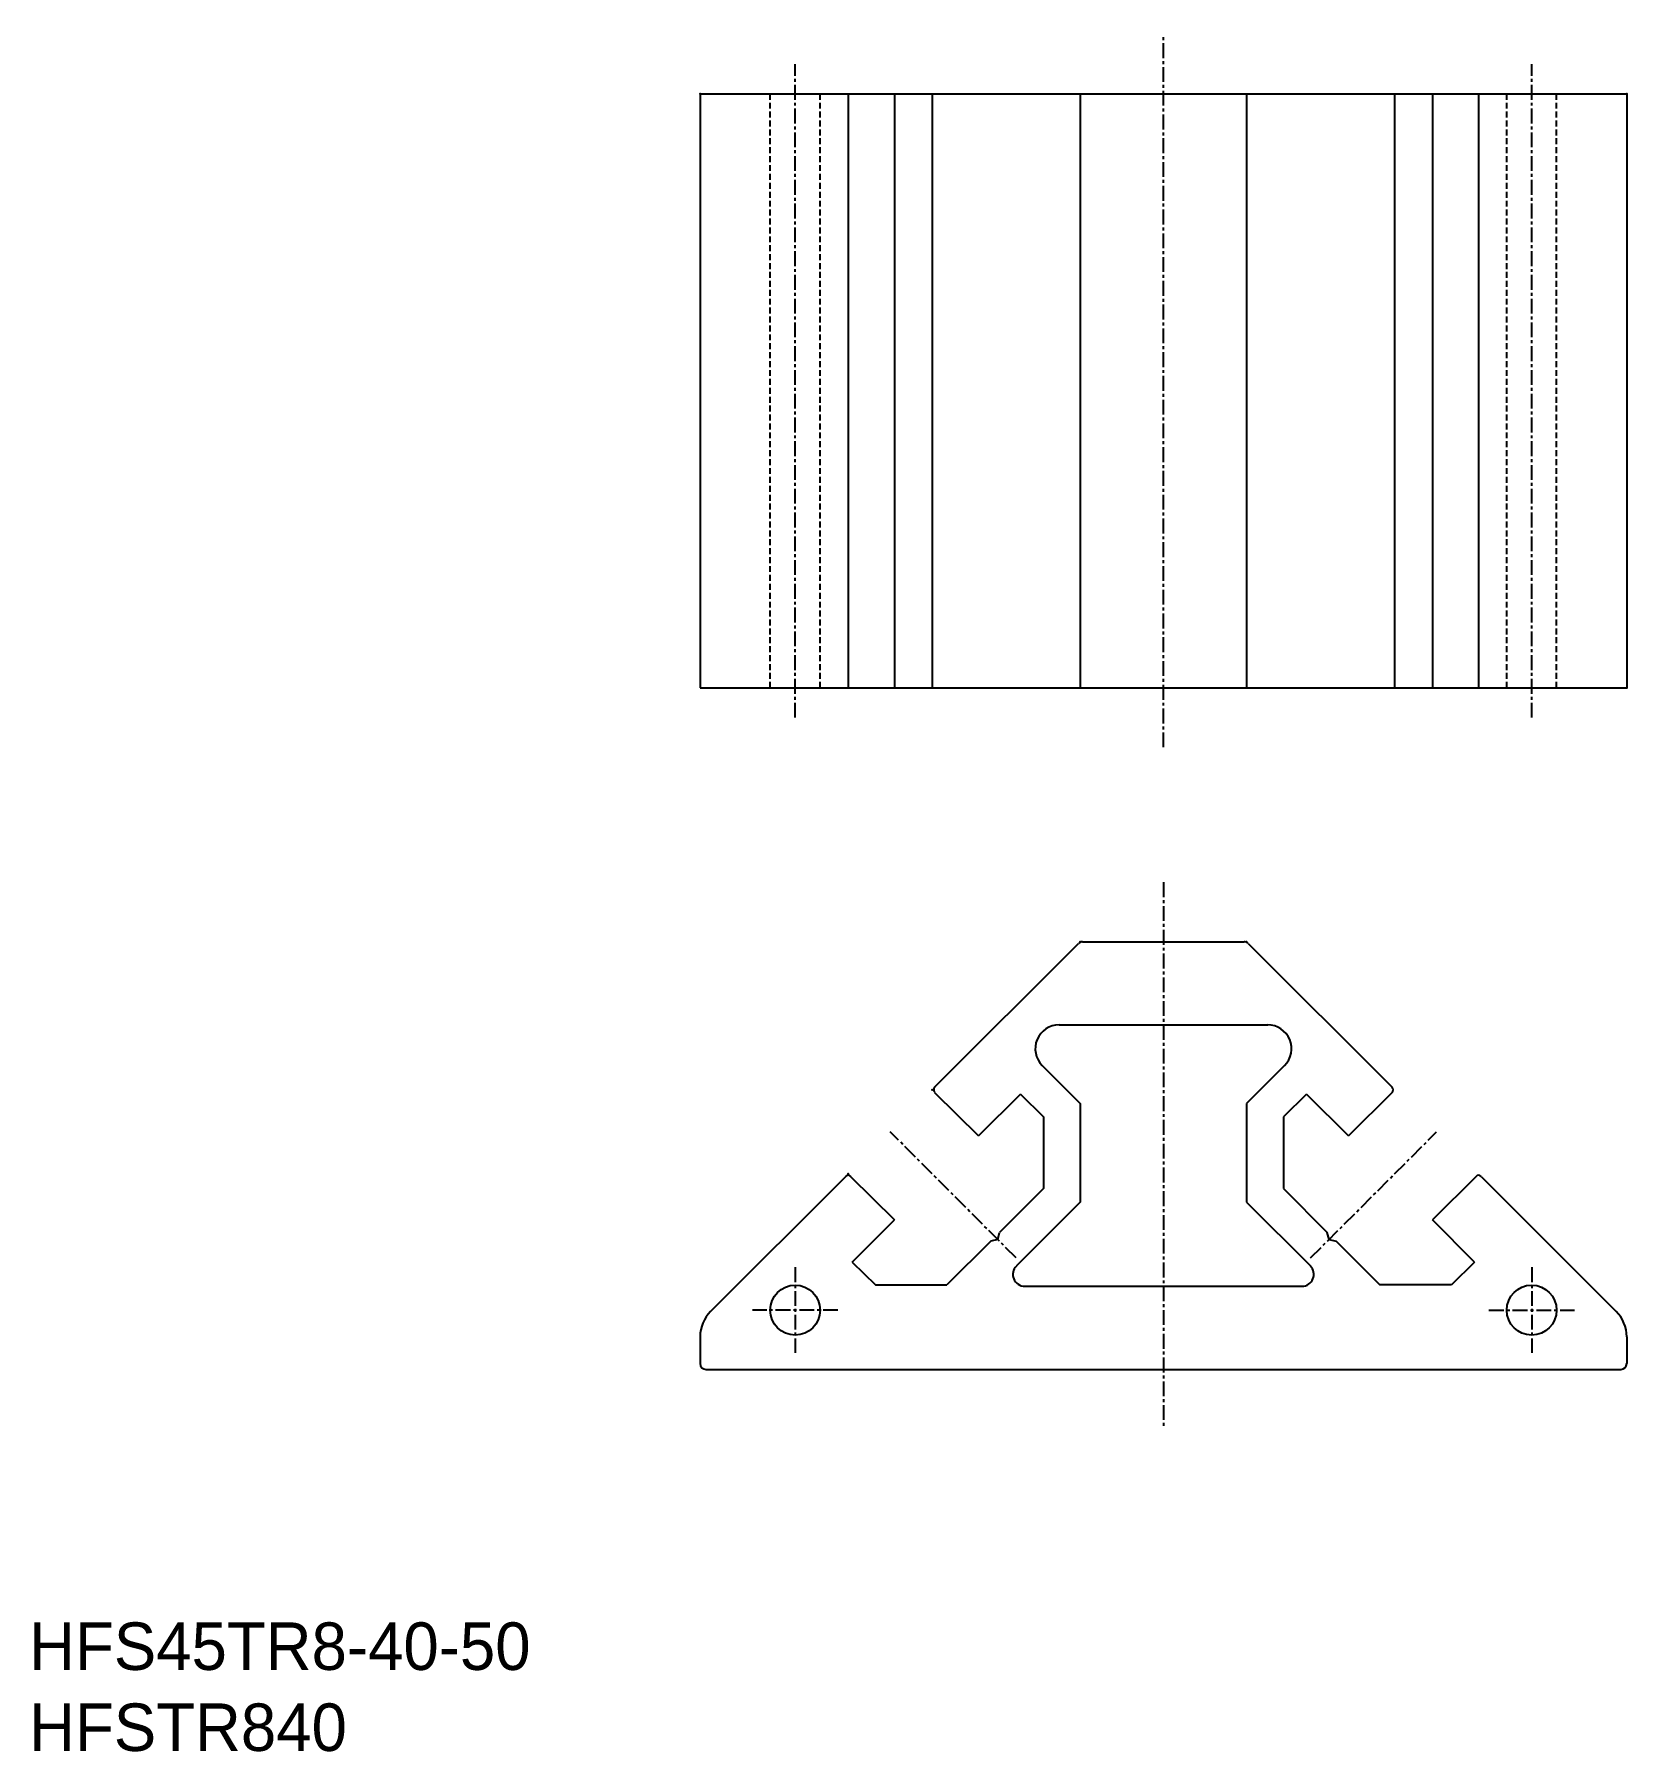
# Model space of a CAD drawing. Extents: x 0 to 134, y 0 to 144.
import ezdxf

# ---------------------------------------------------------------- set-up
doc = ezdxf.new("R2010")
doc.units = 0
doc.linetypes.add('CENTER', pattern=[2, 1.25, -0.25, 0.25, -0.25])
doc.linetypes.add('DASHED', pattern=[0.75, 0.5, -0.25])
doc.layers.get('0').update_dxf_attribs({"linetype": 'CONTINUOUS'})
doc.layers.add('CENTER', color=1, linetype='CENTER')

msp = doc.modelspace()

# ---------------------------------------------------------------- linework, layer by layer
at = {"color": 7, "linetype": 'CONTINUOUS'}
for p, q in [((56.49, 139.48), (134.49, 139.48)), ((56.49, 139.48), (56.49, 89.48)), ((68.95, 139.48), (68.95, 89.48)), ((72.84, 139.48), (72.84, 89.48)), ((76.02, 139.48), (76.02, 89.48)), ((88.49, 139.48), (88.49, 89.48)), ((102.49, 139.48), (102.49, 89.48)), ((114.95, 139.48), (114.95, 89.48)), ((118.13, 139.48), (118.13, 89.48)), ((122.02, 139.48), (122.02, 89.48)), ((134.49, 139.48), (134.49, 89.48)), ((56.49, 89.48), (134.49, 89.48)), ((76.23, 55.86), (88.34, 67.97)), ((88.69, 68.11), (102.28, 68.11)), ((102.63, 67.97), (114.74, 55.86)), ((86.7, 61.11), (104.27, 61.11)), ((85.29, 57.7), (88.49, 54.5)), ((105.69, 57.7), (102.49, 54.5)), ((76.23, 55.43), (79.91, 51.76)), ((83.45, 55.29), (79.91, 51.76)), ((83.45, 55.29), (85.38, 53.36)), ((107.53, 55.29), (105.59, 53.36)), ((107.53, 55.29), (111.06, 51.76)), ((114.74, 55.43), (111.06, 51.76)), ((88.49, 54.5), (88.49, 46.19)), ((102.49, 54.5), (102.49, 46.19)), ((85.38, 53.36), (85.38, 47.33)), ((105.59, 53.36), (105.59, 47.33)), ((57.37, 36.99), (68.74, 48.36)), ((69.16, 48.36), (72.84, 44.69)), ((121.81, 48.36), (118.13, 44.69)), ((122.23, 48.36), (133.61, 36.99)), ((85.38, 47.33), (81.69, 43.64)), ((105.59, 47.33), (109.28, 43.64)), ((88.49, 46.19), (83.11, 40.82)), ((102.49, 46.19), (107.86, 40.82)), ((69.3, 41.15), (72.84, 44.69)), ((81.54, 43.06), (81.69, 43.64)), ((109.44, 43.06), (109.28, 43.64)), ((121.67, 41.15), (118.13, 44.69)), ((80.96, 42.91), (77.27, 39.22)), ((81.54, 43.06), (80.96, 42.91)), ((109.44, 43.06), (110.02, 42.91)), ((110.02, 42.91), (113.7, 39.22)), ((69.3, 41.15), (71.24, 39.22)), ((121.67, 41.15), (119.74, 39.22)), ((71.24, 39.22), (77.27, 39.22)), ((83.82, 39.11), (107.15, 39.11)), ((119.74, 39.22), (113.7, 39.22)), ((56.49, 34.87), (56.49, 32.61)), ((134.49, 34.87), (134.49, 32.61)), ((56.99, 32.11), (133.99, 32.11))]:
    msp.add_line(p, q, dxfattribs=at)
at = {"color": 3, "linetype": 'DASHED'}
for p, q in [((62.39, 89.48), (62.39, 139.48)), ((66.59, 89.48), (66.59, 139.48)), ((124.39, 89.48), (124.39, 139.48)), ((128.59, 89.48), (128.59, 139.48))]:
    msp.add_line(p, q, dxfattribs=at)
at = {"color": 7, "linetype": 'CONTINUOUS'}
for centre in [(64.49, 37.11), (126.49, 37.11)]:
    msp.add_circle(centre, 2.1, dxfattribs=at)
for centre, radius, start, end in [((88.69, 67.61), 0.5, 90, 135), ((102.28, 67.61), 0.5, 45, 90), ((86.7, 59.11), 2, 90, 225), ((104.27, 59.11), 2, 315, 90), ((76.45, 55.65), 0.3, 135, 225), ((114.53, 55.65), 0.3, 315, 45), ((68.95, 48.15), 0.3, 45, 135), ((122.02, 48.15), 0.3, 45, 135), ((83.82, 40.11), 1, 135, 270), ((107.15, 40.11), 1, 270, 45), ((59.49, 34.87), 3, 135, 180), ((131.49, 34.87), 3, 0, 45), ((56.99, 32.61), 0.5, 180, 270), ((133.99, 32.61), 0.5, 270, 0)]:
    msp.add_arc(centre, radius, start, end, dxfattribs=at)
for p in [(56.49, 139.48), (134.49, 139.48), (134.49, 89.48), (88.49, 68.11), (88.49, 68.11), (102.49, 68.11), (102.49, 68.11), (76.02, 55.65), (68.95, 48.58)]:
    msp.add_point(p, dxfattribs=at)
at = {"layer": 'CENTER', "color": 1, "linetype": 'CENTER'}
for p, q in [((95.49, 84.48), (95.49, 144.48)), ((64.49, 86.98), (64.49, 141.98)), ((126.49, 86.98), (126.49, 141.98)), ((95.49, 73.11), (95.49, 27.11)), ((83.09, 41.5), (72.49, 52.11)), ((107.88, 41.5), (118.49, 52.11)), ((64.49, 40.71), (64.49, 33.51)), ((126.49, 40.71), (126.49, 33.51)), ((68.09, 37.11), (60.89, 37.11)), ((122.89, 37.11), (130.09, 37.11))]:
    msp.add_line(p, q, dxfattribs=at)

# ---------------------------------------------------------------- texts
at = {"color": 7, "linetype": 'CONTINUOUS'}
for s, p in [('HFS45TR8-40-50', (0, 6.82)), ('HFSTR840', (0, 0))]:
    msp.add_text(s, height=4, dxfattribs=at).set_placement(p)

doc.saveas('drawing.dxf')
